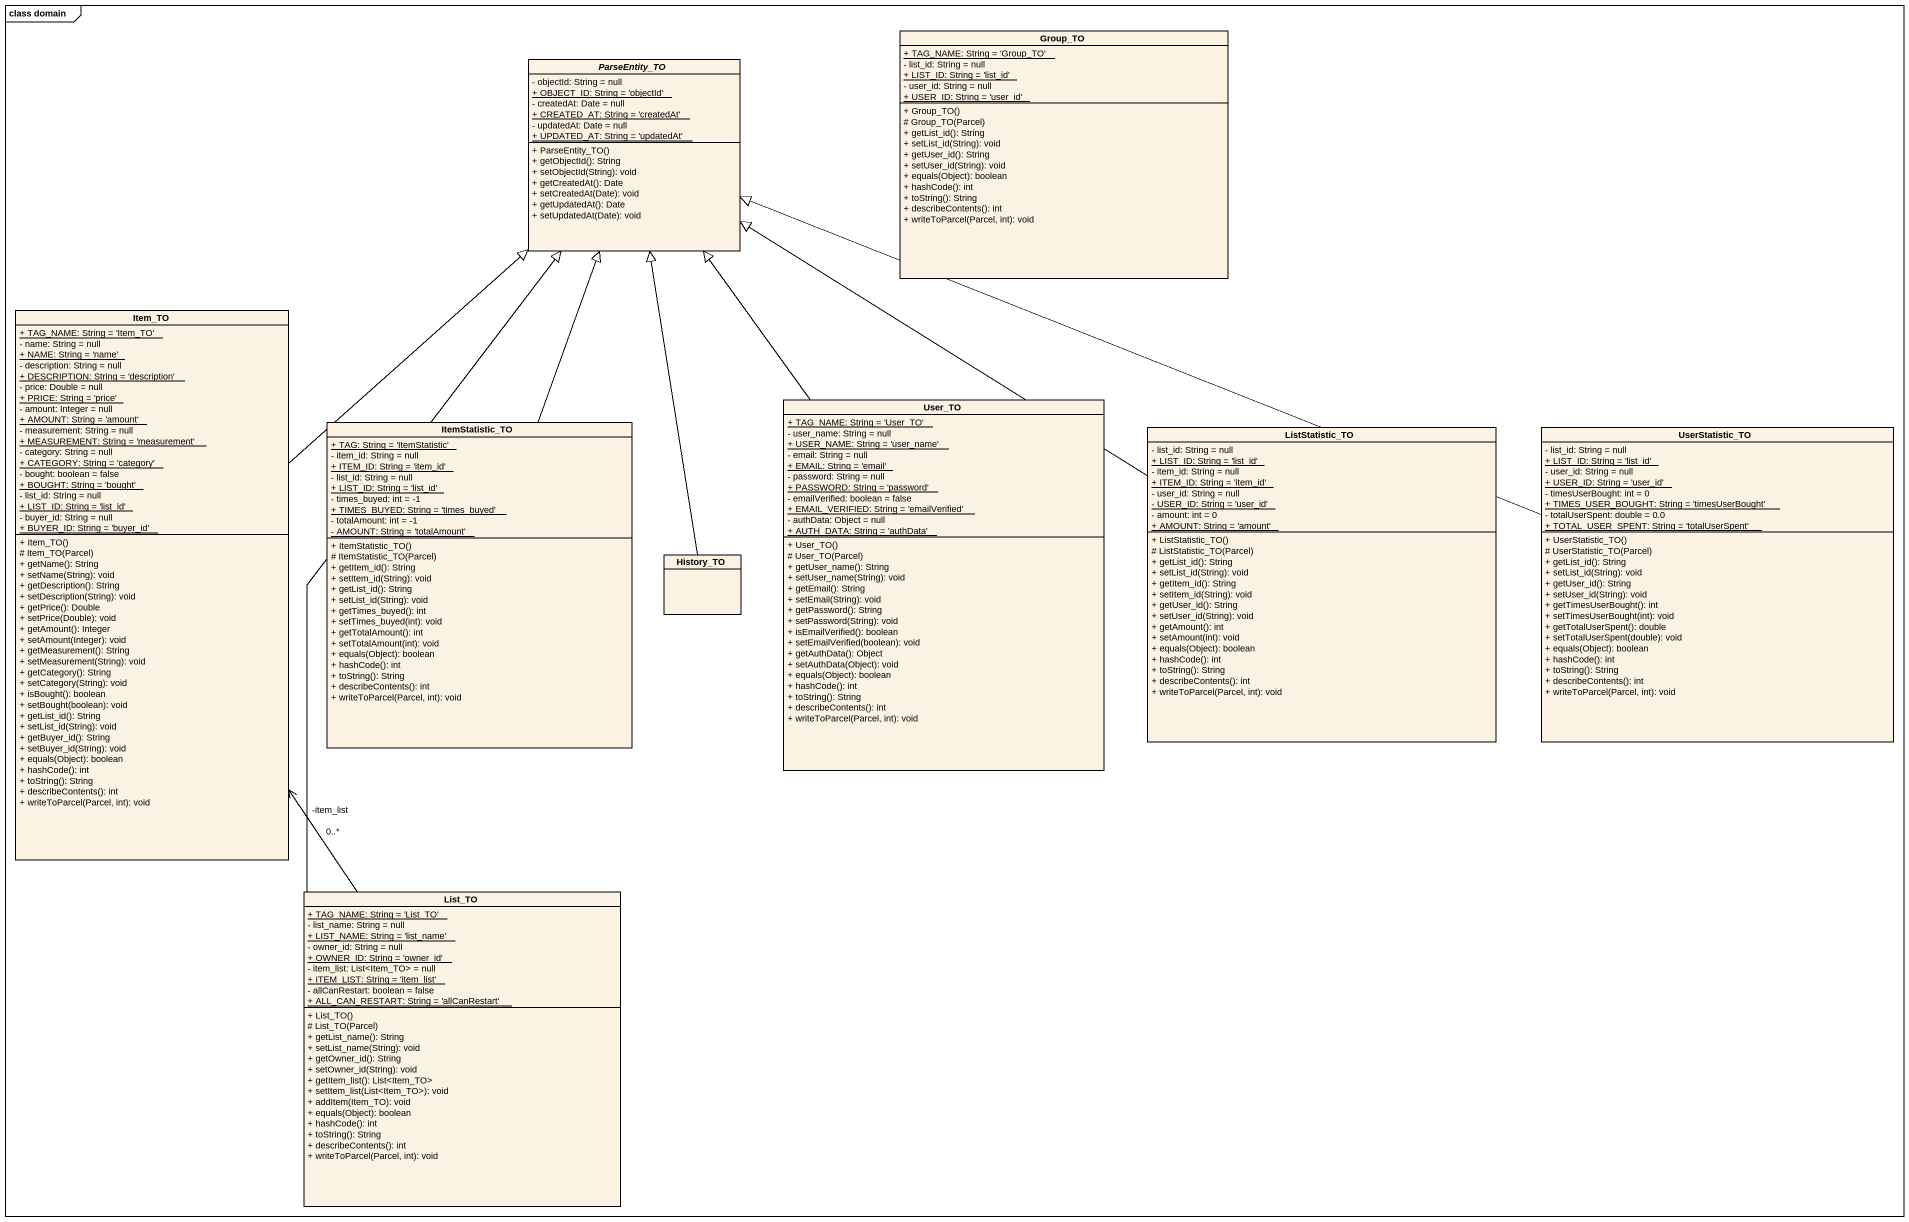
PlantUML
@startuml
mainframe class domain
hide circle
hide empty members
skinparam classAttributeIconSize 0
class Group_TO {
  {static} + TAG_NAME: String = 'Group_TO'
  - list_id: String = null
  {static} + LIST_ID: String = 'list_id'
  - user_id: String = null
  {static} + USER_ID: String = 'user_id'
  + Group_TO()
  # Group_TO(Parcel)
  + getList_id(): String
  + setList_id(String): void
  + getUser_id(): String
  + setUser_id(String): void
  + equals(Object): boolean
  + hashCode(): int
  + toString(): String
  + describeContents(): int
  + writeToParcel(Parcel, int): void
}
abstract class ParseEntity_TO {
  - objectId: String = null
  {static} + OBJECT_ID: String = 'objectId'
  - createdAt: Date = null
  {static} + CREATED_AT: String = 'createdAt'
  - updatedAt: Date = null
  {static} + UPDATED_AT: String = 'updatedAt'
  + ParseEntity_TO()
  + getObjectId(): String
  + setObjectId(String): void
  + getCreatedAt(): Date
  + setCreatedAt(Date): void
  + getUpdatedAt(): Date
  + setUpdatedAt(Date): void
}
class Item_TO {
  {static} + TAG_NAME: String = 'Item_TO'
  - name: String = null
  {static} + NAME: String = 'name'
  - description: String = null
  {static} + DESCRIPTION: String = 'description'
  - price: Double = null
  {static} + PRICE: String = 'price'
  - amount: Integer = null
  {static} + AMOUNT: String = 'amount'
  - measurement: String = null
  {static} + MEASUREMENT: String = 'measurement'
  - category: String = null
  {static} + CATEGORY: String = 'category'
  - bought: boolean = false
  {static} + BOUGHT: String = 'bought'
  - list_id: String = null
  {static} + LIST_ID: String = 'list_id'
  - buyer_id: String = null
  {static} + BUYER_ID: String = 'buyer_id'
  + Item_TO()
  # Item_TO(Parcel)
  + getName(): String
  + setName(String): void
  + getDescription(): String
  + setDescription(String): void
  + getPrice(): Double
  + setPrice(Double): void
  + getAmount(): Integer
  + setAmount(Integer): void
  + getMeasurement(): String
  + setMeasurement(String): void
  + getCategory(): String
  + setCategory(String): void
  + isBought(): boolean
  + setBought(boolean): void
  + getList_id(): String
  + setList_id(String): void
  + getBuyer_id(): String
  + setBuyer_id(String): void
  + equals(Object): boolean
  + hashCode(): int
  + toString(): String
  + describeContents(): int
  + writeToParcel(Parcel, int): void
}
class User_TO {
  {static} + TAG_NAME: String = 'User_TO'
  - user_name: String = null
  {static} + USER_NAME: String = 'user_name'
  - email: String = null
  {static} + EMAIL: String = 'email'
  - password: String = null
  {static} + PASSWORD: String = 'password'
  - emailVerified: boolean = false
  {static} + EMAIL_VERIFIED: String = 'emailVerified'
  - authData: Object = null
  {static} + AUTH_DATA: String = 'authData'
  + User_TO()
  # User_TO(Parcel)
  + getUser_name(): String
  + setUser_name(String): void
  + getEmail(): String
  + setEmail(String): void
  + getPassword(): String
  + setPassword(String): void
  + isEmailVerified(): boolean
  + setEmailVerified(boolean): void
  + getAuthData(): Object
  + setAuthData(Object): void
  + equals(Object): boolean
  + hashCode(): int
  + toString(): String
  + describeContents(): int
  + writeToParcel(Parcel, int): void
}
class ItemStatistic_TO {
  {static} + TAG: String = 'ItemStatistic'
  - item_id: String = null
  {static} + ITEM_ID: String = 'item_id'
  - list_id: String = null
  {static} + LIST_ID: String = 'list_id'
  - times_buyed: int = -1
  {static} + TIMES_BUYED: String = 'times_buyed'
  - totalAmount: int = -1
  {static} - AMOUNT: String = 'totalAmount'
  + ItemStatistic_TO()
  # ItemStatistic_TO(Parcel)
  + getItem_id(): String
  + setItem_id(String): void
  + getList_id(): String
  + setList_id(String): void
  + getTimes_buyed(): int
  + setTimes_buyed(int): void
  + getTotalAmount(): int
  + setTotalAmount(int): void
  + equals(Object): boolean
  + hashCode(): int
  + toString(): String
  + describeContents(): int
  + writeToParcel(Parcel, int): void
}
class ListStatistic_TO {
  - list_id: String = null
  {static} + LIST_ID: String = 'list_id'
  - item_id: String = null
  {static} + ITEM_ID: String = 'item_id'
  - user_id: String = null
  {static} - USER_ID: String = 'user_id'
  - amount: int = 0
  {static} + AMOUNT: String = 'amount'
  + ListStatistic_TO()
  # ListStatistic_TO(Parcel)
  + getList_id(): String
  + setList_id(String): void
  + getItem_id(): String
  + setItem_id(String): void
  + getUser_id(): String
  + setUser_id(String): void
  + getAmount(): int
  + setAmount(int): void
  + equals(Object): boolean
  + hashCode(): int
  + toString(): String
  + describeContents(): int
  + writeToParcel(Parcel, int): void
}
class UserStatistic_TO {
  - list_id: String = null
  {static} + LIST_ID: String = 'list_id'
  - user_id: String = null
  {static} + USER_ID: String = 'user_id'
  - timesUserBought: int = 0
  {static} + TIMES_USER_BOUGHT: String = 'timesUserBought'
  - totalUserSpent: double = 0.0
  {static} + TOTAL_USER_SPENT: String = 'totalUserSpent'
  + UserStatistic_TO()
  # UserStatistic_TO(Parcel)
  + getList_id(): String
  + setList_id(String): void
  + getUser_id(): String
  + setUser_id(String): void
  + getTimesUserBought(): int
  + setTimesUserBought(int): void
  + getTotalUserSpent(): double
  + setTotalUserSpent(double): void
  + equals(Object): boolean
  + hashCode(): int
  + toString(): String
  + describeContents(): int
  + writeToParcel(Parcel, int): void
}
class History_TO
class List_TO {
  {static} + TAG_NAME: String = 'List_TO'
  - list_name: String = null
  {static} + LIST_NAME: String = 'list_name'
  - owner_id: String = null
  {static} + OWNER_ID: String = 'owner_id'
  - item_list: List<Item_TO> = null
  {static} + ITEM_LIST: String = 'item_list'
  - allCanRestart: boolean = false
  {static} + ALL_CAN_RESTART: String = 'allCanRestart'
  + List_TO()
  # List_TO(Parcel)
  + getList_name(): String
  + setList_name(String): void
  + getOwner_id(): String
  + setOwner_id(String): void
  + getItem_list(): List<Item_TO>
  + setItem_list(List<Item_TO>): void
  + addItem(Item_TO): void
  + equals(Object): boolean
  + hashCode(): int
  + toString(): String
  + describeContents(): int
  + writeToParcel(Parcel, int): void
}
Item_TO -up-|> ParseEntity_TO
User_TO -up-|> ParseEntity_TO
ItemStatistic_TO -up-|> ParseEntity_TO
ListStatistic_TO -up-|> ParseEntity_TO
UserStatistic_TO -left-|> ParseEntity_TO
History_TO -up-|> ParseEntity_TO
List_TO -up-|> ParseEntity_TO
List_TO -up-> "-item_list\n0..*" Item_TO
@enduml
